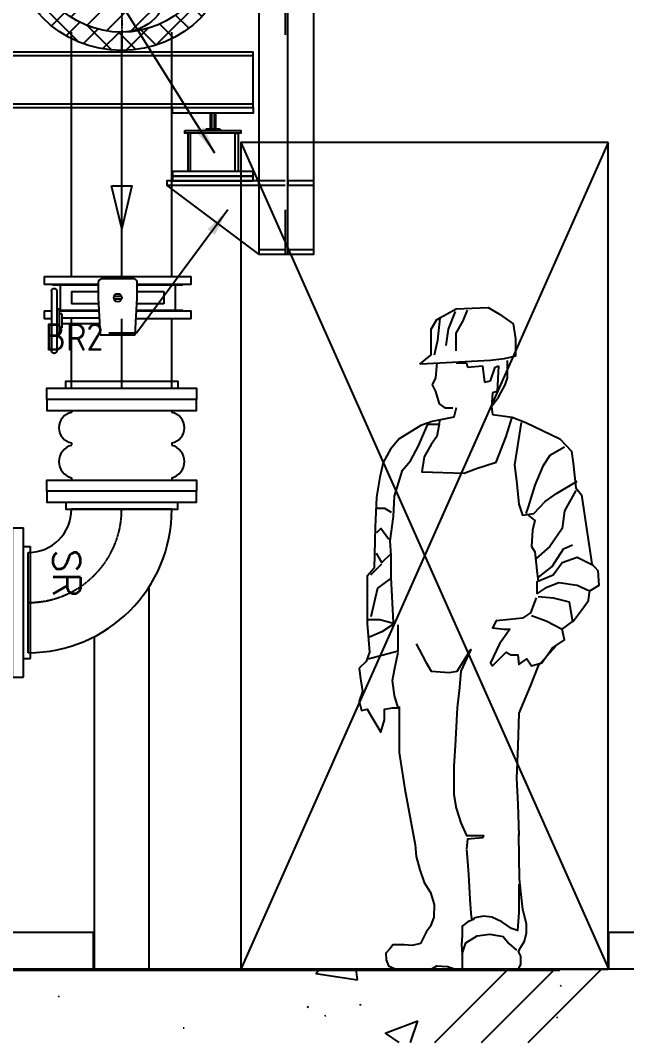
# Model space of a CAD drawing. Header units: millimetres. Extents: x -69706 to 52883, y -6882 to 68885.
# Drawn here: x 41896 to 43545, y 64494 to 67277 of the extents above; entities that cross this region are included whole.
import ezdxf

# ---------------------------------------------------------------- set-up
doc = ezdxf.new("R2010")
doc.units = ezdxf.units.MM
for name, pattern in [('XFM7P20PCW$0$CENTER', [2, 1.25, -0.25, 0.25, -0.25]), ('XFM7P20PCW$0$CENTER2', [1.125, 0.75, -0.125, 0.125, -0.125]), ('XFM7P20PCW$0$HIDDEN', [9.525, 6.35, -3.175])]:
    doc.linetypes.add(name, pattern=pattern)
doc.layers.add('XFM7P20PCW$0$A-FLOR-1', color=252, linetype='Continuous', lineweight=9)
for name, color, linetype in [('XFM7P20PCW$0$C.EQ', 252, 'Continuous'), ('XFM7P20PCW$0$M-CWTR-VAVE', 252, 'Continuous'), ('XFM7P20PCW$0$P-PCWR-20.7-P', 252, 'Continuous'), ('XFM7P20PCW$0$SH-LINE-10', 252, 'Continuous'), ('XFM7P20PCW$0$SH-LINE-130', 252, 'Continuous'), ('XFM7P20PCW$0$SH-LINE-170', 252, 'Continuous'), ('XFM7P20PCW$0$SH-LINE-252', 252, 'Continuous'), ('XFM7P20PCW$0$SH-TEXT', 252, 'Continuous')]:
    doc.layers.add(name, color=color, linetype=linetype)
doc.styles.add('XFM7P20PCW$0$aa-txt', font='isocp.shx', dxfattribs={"bigfont": 'chineset'})
doc.styles.add('XFM7P20PCW$0$Standard', font='txt.shx', dxfattribs={"bigfont": 'chineset.shx'})
doc.dimstyles.new('XFM7P20PCW$0$adim-5', dxfattribs={"dimscale": 10, "dimtxt": 0.25, "dimasz": 0.25, "dimexe": 0.1, "dimexo": 0.5, "dimgap": 0.15, "dimtad": 0, "dimdec": 4, "dimlfac": 5, "dimdsep": 46, "dimtxsty": 'XFM7P20PCW$0$aa-txt', "dimcen": 2.5, "dimclrd": 3, "dimclre": 3, "dimclrt": 256, "dimadec": 0, "dimazin": 0, "dimtfac": 1, "dimtdec": 4, "dimtmove": 0, "dimatfit": 3, "dimfxl": 1, "dimtolj": 1, "dimtzin": 0, "dimarcsym": 0})
pattern_1 = [(45, (38801.7, 63610.8), (-898.03, 898.03), []), (45, (38801.7, 63737.8), (-898.03, 898.03), []), (45, (38801.7, 63864.8), (-898.03, 898.03), []), (50, (38801.7, 63610.8), (910.92, -79.696), [95.25, -1047.75]), (355, (38801.7, 63610.8), (-176.214, 955.284), [76.2, -838.2]), (100.451, (38877.6, 63604.2), (734.71, 875.583), [80.95, -890.45]), (46.184, (38801.7, 63864.8), (1355.395, -210.21), [142.88, -1571.62]), (96.636, (38914.7, 63847.3), (1187.01, 1237.14), [121.42, -1335.68]), (351.184, (38801.7, 63864.8), (1187.03, 1237.13), [114.3, -1257.3]), (21, (38928.7, 63801.3), (758.07, -511.326), [95.25, -1047.75]), (326, (38928.7, 63801.3), (309.01, 920.94), [76.2, -838.2]), (71.451, (38991.9, 63758.7), (1067.085, 409.607), [80.95, -890.45]), (37.5, (38801.73, 63610.8), (15.443, 422.775), [3.353, -824.687, 3.353, -847.547, -841.375]), (37.5, (38801.73, 63610.8), (15.443, 422.775), [-1678.94, 3.353, -838.022]), (7.5, (38801.73, 63610.8), (334.098, 500.903), [3.353, -481.787, 3.353, -805.637, -320.675]), (7.5, (38801.73, 63610.8), (334.098, 500.903), [-1294.13, 3.353, -317.322]), (327.5, (38518.52, 63610.8), (677.955, -28.645), [3.353, -314.147, 3.353, -2301.697]), (327.5, (38518.52, 63610.8), (677.955, -28.645), [-320.853, -987.247, 3.353, -1311.097]), (317.5, (38391.5, 63610.8), (740.647, 127.133), [3.353, -409.397, 3.353, -654.507, -933.45]), (317.5, (38391.5, 63610.8), (740.647, 127.133), [-1070.61, 3.353, -930.097])]

# ---------------------------------------------------------------- blocks, each defined once
blk = doc.blocks.new('XFM7P20PCW$0$SL250')
at = {"color": 3}
for p, q in [((1.905, -20.32), (1.905, 20.32)), ((4.92125, 20.32), (1.905, 20.32)), ((4.92125, -20.32), (4.92125, 20.32)), ((1.905, 15.24), (0, 15.24)), ((0, -15.24), (0, 15.24)), ((1.905, -15.24), (0, -15.24)), ((4.92125, -20.32), (1.905, -20.32))]:
    blk.add_line(p, q, dxfattribs=at)
blk = doc.blocks.new('XFM7P20PCW$0$A$C2FAC25FF')
for p, q in [((0, 390.5), (0, 117.5)), ((390.5, 0), (117.5, 0))]:
    blk.add_line(p, q)
for radius in [390.5, 117.5]:
    blk.add_arc((0, 0), radius, 0, 90)
at = {"color": 1, "linetype": 'XFM7P20PCW$0$CENTER'}
blk.add_arc((0, 0), 254, 0, 90, dxfattribs=at)
at = {"color": 0, "style": 'XFM7P20PCW$0$Standard'}
blk.add_text('SR', height=75, dxfattribs=at).set_placement((108.1, 67.2))
blk = doc.blocks.new('XFM7P20PCW$0$J2-10')
at = {"layer": 'XFM7P20PCW$0$M-CWTR-VAVE'}
for p, q in [((5.14, 13.65), (4.54, 13.65)), ((14.69, 13.65), (14.09, 13.65)), ((23.5, 13.65), (22.9, 13.65)), ((5.14, -13.65), (4.54, -13.65)), ((14.69, -13.65), (14.09, -13.65)), ((23.5, -13.65), (22.9, -13.65))]:
    blk.add_line(p, q, dxfattribs=at)
for points in [[(1.52, 20.32), (-1.5, 20.32), (-1.5, -20.32), (1.52, -20.32), (1.52, 20.32)], [(1.52, 20.32), (4.54, 20.32), (4.54, -20.32), (1.52, -20.32), (1.52, 20.32)], [(26.52, 20.32), (23.5, 20.32), (23.5, -20.32), (26.52, -20.32), (26.52, 20.32)], [(26.52, 20.32), (29.54, 20.32), (29.54, -20.32), (26.52, -20.32), (26.52, 20.32)], [(-1.5, 15.24), (-3.4, 15.24), (-3.4, -15.24), (-1.5, -15.24)], [(29.54, 15.24), (31.44, 15.24), (31.44, -15.24), (29.54, -15.24)]]:
    blk.add_lwpolyline(points, dxfattribs=at)
for centre, radius, start, end in [((9.56, 12.53), 4.56, 14.2066, 165.7934), ((18.8, 12.92), 4.17, 10.0533, 169.9467), ((9.56, -12.53), 4.56, 194.2066, 345.7934), ((18.8, -12.92), 4.17, 190.0533, 349.9467)]:
    blk.add_arc(centre, radius, start, end, dxfattribs=at)
blk = doc.blocks.new('XFM7P20PCW$0$A$Cbbcdfd53')
h = blk.add_hatch()
h.set_pattern_fill('ANSI37', color=256, scale=15, style=0)
h.set_pattern_definition([(45, (-42497.296, -66382.497), (-33.67596, 33.67596), []), (135, (-42497.296, -66382.497), (-33.67596, -33.67596), [])])
edge = h.paths.add_edge_path()
edge.add_arc((304, 304), 304, 0, 360)
edge = h.paths.add_edge_path(flags=17)
edge.add_arc((304, 304), 254, 0, 360)
h = blk.add_hatch()
h.set_pattern_fill('ANSI31', color=256, scale=15, style=0)
h.set_pattern_definition([(45, (-42497.296, -63784.355), (-33.67596, 33.67596), [])])
edge = h.paths.add_edge_path()
edge.add_arc((304, 304), 254, 90, 270)
edge.add_arc((304, 177), 127, 270, 450)
edge.add_arc((304, 431), 127, 90, 270, ccw=False)
at = {"color": 1, "linetype": 'XFM7P20PCW$0$CENTER2'}
for p, q in [((304, 608), (304, 0)), ((0, 304), (608, 304))]:
    blk.add_line(p, q, dxfattribs=at)
blk.add_lwpolyline([(304, 50, -1), (304, 558, 1), (304, 304, -1)], format="xyb", close=True)
for radius in [304, 254]:
    blk.add_circle((304, 304), radius)
blk = doc.blocks.new('XFM7P20PCW$0$Man-180')
at = {"color": 0, "linetype": 'ByBlock'}
for p, q in [((-150.3, 1649.7), (-153.8, 1608.9)), ((-97.7, 1649.7), (-70, 1649.7)), ((-70, 1649.7), (-66.5, 1638.5)), ((-66.5, 1638.5), (-26.3, 1642)), ((-26.3, 1642), (-20.3, 1597.7)), ((7.9, 1638.5), (17.4, 1642)), ((17.4, 1642), (13.9, 1571.7)), ((42.2, 1608.9), (42.2, 1656.8)), ((-4.5, 1601.2), (7.9, 1638.5)), ((-153.8, 1608.9), (-162.7, 1590.6)), ((-162.7, 1590.6), (-153.8, 1571.7)), ((-20.3, 1597.7), (-4.5, 1601.2)), ((17.4, 1556.9), (35.7, 1590.6)), ((35.7, 1590.6), (42.2, 1608.9)), ((-153.8, 1571.7), (-144.4, 1538.6)), ((1.5, 1568.2), (-1.5, 1531.6)), ((13.9, 1571.7), (1.5, 1568.2)), ((-144.4, 1538.6), (-128.5, 1527.4)), ((-1.5, 1531.6), (17.4, 1556.9)), ((-1.5, 1531.6), (1.5, 1509.1)), ((-128.5, 1527.4), (-107.2, 1527.4)), ((-144.4, 1483.1), (-141.6, 1495.5)), ((-253, 714.7), (-253, 589.5)), ((-253, 589.5), (-237.6, 489.6)), ((-237.6, 489.6), (-209.4, 338.4)), ((-81.4, 41.3), (-81.4, -0.3))]:
    blk.add_line(p, q, dxfattribs=at)
for points in [[(-197, 1646.1), (-166.2, 1671.5), (-166.2, 1741.8), (-150.3, 1767.8), (-97.7, 1797.3), (-10.9, 1800.9), (20.3, 1782.6), (57.6, 1756.6), (63.5, 1715.8), (63.5, 1668), (32.7, 1660.9), (-4.5, 1656.8), (-72.9, 1653.2), (-194, 1646.1)], [(-100.7, 1789.7), (-119.6, 1741.8), (-125.5, 1697.5)], [(-97.7, 1682.8), (-97.7, 1730.6), (-78.9, 1764.3), (-66.5, 1793.8)], [(-156.8, 1671.5), (-147.3, 1712.3), (-140.9, 1771.4)], [(-97.7, 1527.4), (-103.7, 1502), (-162.7, 1490.8), (-194, 1479.6), (-253, 1443), (-276.8, 1415.1), (-296.8, 1378.9), (-305.6, 1339), (-315, 1284.1), (-318, 1202.6), (-321, 1091.5), (-339.8, 1069.7), (-339.8, 940.3), (-333.4, 862.9), (-342.8, 836.9), (-361.7, 818.6)], [(1.5, 1509.1), (54.6, 1502), (91.8, 1487.3), (184.6, 1443), (215.8, 1409.3), (220.6, 1377.3), (228.2, 1309.5), (243.6, 1291.2), (259, 1187.8), (271.4, 1102.7), (287.3, 1084.4), (290.2, 1043.7), (265.4, 1028.9), (231.2, 1043.7), (181.6, 1051.4), (144.4, 1036.6), (122.5, 1021.8), (122.5, 1054.9), (166.2, 1073.2), (191, 1106.3), (231.2, 1121.1), (274.9, 1099.2)], [(-268.4, 943.9), (-274.4, 1066.1), (-274.4, 1125.2), (-277.8, 1165.3), (-268.4, 1232.1), (-265.4, 1287.6), (-243.6, 1357.9), (-221.8, 1383.3), (-199.9, 1424.1), (-175.1, 1483.1), (-144.4, 1483.1), (-150.3, 1450), (-166.2, 1428.2), (-184.6, 1394.5), (-191, 1353.8), (-75.9, 1350.2), (-45.1, 1361.4), (10.9, 1379.8), (38.7, 1450), (54.6, 1502)], [(79.4, 1487.3), (60.5, 1372.7), (67, 1320.7), (72.9, 1265.2), (82.4, 1235.6), (113.1, 1239.8), (144.4, 1272.8), (175.6, 1294.7), (231.2, 1328.4)], [(197, 1420.5), (156.8, 1398.1), (137.9, 1368.5), (116.6, 1317.1), (97.7, 1258.1), (91.8, 1239.8)], [(228.2, 1302.4), (197, 1246.9), (191, 1199), (156.8, 1150.6), (119.6, 1117.5)], [(-315, 1254.5), (-293.2, 1254.5), (-274.4, 1243.3)], [(97.7, 1235.6), (116.6, 1220.9), (110.1, 1194.9), (107.2, 1150.6), (116.6, 1135.8), (122.5, 1076.8), (125.5, 1054.9)], [(-280.8, 1169.5), (-302.6, 1199), (-315, 1187.8)], [(125.5, 1066.1), (163.2, 1095.7), (194, 1143.5), (218.8, 1154.7)], [(-277.8, 1128.7), (-299.7, 1106.3), (-315, 1132.3)], [(-330.4, 1073.2), (-299.7, 1102.7)], [(-277.8, 1062), (-312.1, 1036.6)], [(-312.1, 1036.6), (-330.4, 958.6)], [(119.6, 1010.6), (104.2, 969.8), (82.4, 955.1), (48.1, 951.5), (10.9, 947.4), (1.5, 929.1), (32.7, 925.5), (48.1, 925.5), (38.7, 910.8), (20.3, 884.8), (-4.5, 833.4), (1.5, 825.7), (38.7, 862.9), (51.1, 855.3), (70, 855.3), (72.9, 829.3), (94.8, 844), (107.2, 825.7), (134.9, 833.4), (163.2, 873.6), (197, 896), (191, 925.5), (221.8, 947.4), (243.6, 976.9), (262.4, 1002.9), (265.4, 1025.4)], [(125.5, 1014.1), (166.2, 1010.6), (209.4, 999.4), (218.8, 943.9)], [(-336.9, 951.5), (-305.6, 951.5), (-265.4, 940.3), (-299.7, 917.9), (-333.4, 903.1)], [(107.2, 962.2), (147.3, 947.4), (191, 925.5)], [(-336.9, 844), (-256, 866.5), (-256, 936.8)], [(-361.7, 818.6), (-358.7, 796.2), (-352.2, 755.4), (-361.7, 729.5), (-355.2, 704.1), (-339.8, 707.6), (-327.4, 685.2), (-302.6, 645), (-293.2, 678.1), (-293.2, 707.6), (-271.4, 711.1), (-256, 711.1), (-265.4, 744.2), (-271.4, 785), (-265.4, 814.5), (-256, 862.9)], [(-206.4, 884.8), (-181.6, 836.9), (-166.2, 811), (-116.6, 807.4), (-94.8, 811), (-57.6, 870), (-85.3, 811), (-88.3, 766.7), (-94.8, 711.1), (-100.7, 607.8), (-104.2, 552.3), (-104.2, 474.9), (-97.7, 437.7), (-85.3, 397.5), (-70, 363.8), (-23.3, 363.8), (-26.3, 356.8), (-67, 353.2), (-70, 327.2)], [(172.2, 877.7), (125.5, 825.7), (103.7, 770.2), (72.9, 696.4), (70, 607.8), (66.5, 519.2), (70, 448.9), (72.9, 363.8)], [(-209.4, 338.4), (-206.9, 306.5), (-196.5, 269.9), (-184.6, 235.1), (-167.2, 208.5), (-157.3, 176), (-158.8, 141.2), (-167.2, 116.9), (-179.6, 100.4), (-188, 83.9), (-195, 69.7), (-217.3, 63.8), (-239.6, 65.6), (-270.4, 65.6), (-277.3, 55.5), (-289.2, 43.1), (-287.8, 24.8), (-282.3, 8.3), (-263.4, 0), (-164.2, 0), (-150.3, 8.3), (-121.1, 6.5), (-102.2, 0), (-71.4, 0), (71.4, 0), (77.9, 12.4), (77.9, 34.8), (71.4, 47.3), (77.9, 59.7), (88.3, 75.6), (93.8, 98), (93.8, 122.9), (83.3, 161.8), (79.9, 194.3), (74.9, 245.7), (72.9, 366.2)], [(-69.5, 325.4), (-68, 304.8), (-64.5, 257.5), (-61, 190.2), (-57.6, 151.2), (-55.6, 132.9), (-66, 128.8), (-81.4, 116.9), (-81.4, 90.4), (-83.3, 65.6), (-81.4, 41.3), (-71.4, 71.5), (-40.2, 90.4), (-6, 94.5), (30.3, 88), (45.6, 69.7), (66, 51.4)], [(72.9, 230.9), (72.9, 153.6), (69.5, 104.5), (52.6, 110.5), (26.8, 128.8), (-1, 141.2), (-23.3, 143.5), (-47.1, 139.4), (-52.6, 132.9)]]:
    blk.add_lwpolyline(points, dxfattribs=at)
blk = doc.blocks.new('XFM7P20PCW$0$BV-250A-VP')
for p, q in [((166, 202.6), (166.1, 202.9)), ((166, 202.4), (166, 202.6)), ((166, 202.1), (166, 202.4)), ((166, 39.1), (166, 202.1)), ((166.1, 203.5), (166.2, 203.8)), ((166.1, 203.2), (166.1, 203.5)), ((166.1, 202.9), (166.1, 203.2)), ((166.2, 203.8), (166.3, 204)), ((166.3, 204), (166.4, 204.3)), ((166.4, 204.6), (166.6, 204.8)), ((166.4, 204.3), (166.4, 204.6)), ((166.6, 204.8), (166.7, 205.1)), ((166.7, 205.1), (166.8, 205.3)), ((166.8, 205.3), (166.9, 205.6)), ((166.9, 205.6), (167.1, 205.8)), ((167.1, 205.8), (167.2, 206)), ((167.2, 206), (167.4, 206.3)), ((167.4, 206.3), (167.6, 206.5)), ((167.6, 206.5), (167.7, 206.7)), ((167.7, 206.7), (167.9, 206.9)), ((167.9, 206.9), (168.1, 207.1)), ((168.1, 207.1), (168.3, 207.3)), ((168.3, 207.3), (168.5, 207.5)), ((168.5, 207.5), (168.8, 207.7)), ((168.8, 207.7), (169, 207.8)), ((169, 207.8), (169.2, 208)), ((169.2, 208), (169.5, 208.1)), ((169.5, 208.1), (169.7, 208.3)), ((169.7, 208.3), (170, 208.4)), ((170, 208.4), (170.2, 208.5)), ((170.2, 208.5), (170.5, 208.6)), ((170.5, 208.6), (170.7, 208.7)), ((170.7, 208.7), (171, 208.8)), ((171, 208.8), (171.3, 208.9)), ((171.3, 208.9), (171.5, 208.9)), ((171.5, 208.9), (171.8, 209)), ((171.8, 209), (172.1, 209)), ((172.1, 209), (172.4, 209.1)), ((172.4, 209.1), (172.6, 209.1)), ((172.6, 209.1), (172.9, 209.1)), ((172.9, 209.1), (173, 209.1)), ((173, 209.1), (173.3, 209.1)), ((173.3, 209.1), (173.6, 209.1)), ((173.6, 209.1), (173.8, 209)), ((173.8, 209), (174.1, 209)), ((174.1, 209), (174.4, 208.9)), ((174.4, 208.9), (174.7, 208.9)), ((174.7, 208.9), (174.9, 208.8)), ((174.9, 208.8), (175.2, 208.7)), ((175.2, 208.7), (175.5, 208.6)), ((175.5, 208.6), (175.7, 208.5)), ((175.7, 208.5), (176, 208.4)), ((176, 208.4), (176.2, 208.3)), ((176.2, 208.3), (176.5, 208.2)), ((176.5, 208.2), (176.7, 208)), ((176.7, 208), (177, 207.9)), ((177, 207.9), (177.2, 207.7)), ((177.2, 207.7), (177.4, 207.5)), ((177.4, 207.5), (177.6, 207.4)), ((177.6, 207.4), (177.8, 207.2)), ((177.8, 207.2), (178, 207)), ((178, 207), (178.2, 206.8)), ((178.2, 206.8), (178.4, 206.5)), ((178.4, 206.5), (178.6, 206.3)), ((178.6, 206.3), (178.7, 206.1)), ((178.7, 206.1), (178.9, 205.9)), ((178.9, 205.9), (179, 205.6)), ((179, 205.6), (179.2, 205.4)), ((179.2, 205.4), (179.3, 205.1)), ((179.3, 205.1), (179.4, 204.9)), ((179.4, 204.9), (179.5, 204.6)), ((179.5, 204.6), (179.6, 204.4)), ((179.6, 204.4), (179.7, 204.1)), ((179.7, 204.1), (179.8, 203.8)), ((179.8, 203.8), (179.8, 203.6)), ((179.8, 203.6), (179.9, 203.3)), ((179.9, 203.3), (179.9, 203)), ((179.9, 203), (180, 202.7)), ((180, 202.7), (180, 202.4)), ((180, 202.4), (180, 202.2)), ((180, 202.2), (180, 202.1)), ((180, 39.1), (180, 202.1)), ((-47.8, 158.4), (-53.1, 57.6)), ((47.8, 158.4), (-47.8, 158.4)), ((53.1, 57.6), (47.8, 158.4)), ((159, 139.8), (152, 139.8)), ((152, 101.4), (152, 139.8)), ((166, 152.6), (159, 152.6)), ((159, 88.6), (159, 152.6)), ((-200, 115.2), (-200, 93.2)), ((-200, 115.2), (-50.1, 115.2)), ((152, 127.6), (49.4, 127.6)), ((50.2, 113.6), (152, 113.6)), ((180.1, 115.2), (200, 115.2)), ((200, 93.2), (200, 115.2)), ((-51.3, 93.2), (-200, 93.2)), ((-177.5, 93.2), (-177.5, 91.6)), ((-51.4, 91.6), (-177.5, 91.6)), ((-157, 91.6), (-157, 23.6)), ((159, 93.2), (51.3, 93.2)), ((159.1, 91.6), (51.4, 91.6)), ((152, 101.4), (159, 101.4)), ((157, 23.6), (157, 91.6)), ((159, 88.6), (166, 88.6)), ((200, 93.2), (180.1, 93.2)), ((-125.6, 74.6), (-52.2, 74.6)), ((-125.6, 40.6), (-125.6, 74.6)), ((-53.1, 57.6), (-53.1, 16.2)), ((10.5, 60.9), (-10.5, 60.9)), ((52.2, 74.6), (125.6, 74.6)), ((53.1, 16.2), (53.1, 57.6)), ((125.6, 40.6), (125.6, 74.6)), ((-53.1, 40.6), (-125.6, 40.6)), ((-10.5, 54.3), (10.5, 54.3)), ((125.6, 40.6), (53.1, 40.6)), ((166, 39), (166, 39.1)), ((166, 38.7), (166, 39)), ((166, 38.5), (166, 38.7)), ((166.1, 38.2), (166, 38.5)), ((166.1, 37.9), (166.1, 38.2)), ((166.2, 37.6), (166.1, 37.9)), ((166.2, 37.4), (166.2, 37.6)), ((166.3, 37.1), (166.2, 37.4)), ((166.4, 36.8), (166.3, 37.1)), ((166.5, 36.6), (166.4, 36.8)), ((166.6, 36.3), (166.5, 36.6)), ((166.7, 36), (166.6, 36.3)), ((166.8, 35.8), (166.7, 36)), ((167, 35.5), (166.8, 35.8)), ((167.1, 35.3), (167, 35.5)), ((167.3, 35.1), (167.1, 35.3)), ((167.4, 34.8), (167.3, 35.1)), ((167.6, 34.6), (167.4, 34.8)), ((167.8, 34.4), (167.6, 34.6)), ((168, 34.2), (167.8, 34.4)), ((168.2, 34), (168, 34.2)), ((168.4, 33.8), (168.2, 34)), ((168.6, 33.6), (168.4, 33.8)), ((168.8, 33.5), (168.6, 33.6)), ((169, 33.3), (168.8, 33.5)), ((169.3, 33.2), (169, 33.3)), ((169.5, 33), (169.3, 33.2)), ((169.8, 32.9), (169.5, 33)), ((170, 32.8), (169.8, 32.9)), ((170.3, 32.6), (170, 32.8)), ((170.5, 32.5), (170.3, 32.6)), ((170.8, 32.4), (170.5, 32.5)), ((171.1, 32.4), (170.8, 32.4)), ((171.3, 32.3), (171.1, 32.4)), ((171.6, 32.2), (171.3, 32.3)), ((171.9, 32.2), (171.6, 32.2)), ((172.2, 32.1), (171.9, 32.2)), ((172.4, 32.1), (172.2, 32.1)), ((172.7, 32.1), (172.4, 32.1)), ((173, 32.1), (172.7, 32.1)), ((173.1, 32.1), (173, 32.1)), ((173.4, 32.1), (173.1, 32.1)), ((173.6, 32.1), (173.4, 32.1)), ((173.9, 32.1), (173.6, 32.1)), ((174.2, 32.2), (173.9, 32.1)), ((174.5, 32.2), (174.2, 32.2)), ((174.7, 32.3), (174.5, 32.2)), ((175, 32.4), (174.7, 32.3)), ((175.3, 32.5), (175, 32.4)), ((175.5, 32.6), (175.3, 32.5)), ((175.8, 32.7), (175.5, 32.6)), ((176, 32.8), (175.8, 32.7)), ((176.3, 32.9), (176, 32.8)), ((176.5, 33.1), (176.3, 32.9)), ((176.8, 33.2), (176.5, 33.1)), ((177, 33.4), (176.8, 33.2)), ((177.2, 33.5), (177, 33.4)), ((177.5, 33.7), (177.2, 33.5)), ((177.7, 33.9), (177.5, 33.7)), ((177.9, 34.1), (177.7, 33.9)), ((178.1, 34.3), (177.9, 34.1)), ((178.3, 34.5), (178.1, 34.3)), ((178.4, 34.7), (178.3, 34.5)), ((178.6, 34.9), (178.4, 34.7)), ((178.8, 35.1), (178.6, 34.9)), ((178.9, 35.4), (178.8, 35.1)), ((179.1, 35.6), (178.9, 35.4)), ((179.2, 35.9), (179.1, 35.6)), ((179.3, 36.1), (179.2, 35.9)), ((179.4, 36.4), (179.3, 36.1)), ((179.6, 36.6), (179.4, 36.4)), ((179.7, 37.2), (179.6, 36.9)), ((179.6, 36.9), (179.6, 36.6)), ((179.8, 37.4), (179.7, 37.2)), ((179.9, 37.7), (179.8, 37.4)), ((180, 38.5), (179.9, 38.2)), ((179.9, 38.2), (179.9, 38)), ((179.9, 38), (179.9, 37.7)), ((180, 39.1), (180, 38.8)), ((180, 38.8), (180, 38.5)), ((-200, 22), (-200, 0)), ((-200, 22), (-53.2, 22)), ((200, 0), (-200, 0)), ((-177.5, 23.6), (-177.5, 22)), ((-177.5, 23.6), (-53.2, 23.6)), ((-43.6, 6.6), (43.6, 6.6)), ((53.2, 23.6), (177.5, 23.6)), ((53.2, 22), (200, 22)), ((177.5, 22), (177.5, 23.6)), ((200, 0), (200, 22))]:
    blk.add_line(p, q)
blk.add_circle((0, 57.6), 11)
for centre, start, end in [((-43.6, 16.2), 180, 270), ((43.6, 16.2), 270, 0)]:
    blk.add_arc(centre, 9.56, start, end)
blk = doc.blocks.new('XFM7P20PCW$0$A$Cd4ff1465')
at = {"layer": 'XFM7P20PCW$0$SH-LINE-10'}
for p, q in [((308.131, 87.721), (308.131, 86.259)), ((308.235, 87.721), (308.235, 86.259)), ((308.496, 87.721), (308.496, 86.259)), ((308.601, 87.721), (308.601, 86.259)), ((309.018, 86.259), (307.713, 86.259)), ((307.713, 86.259), (307.713, 86.155)), ((309.018, 86.259), (309.018, 86.155))]:
    blk.add_line(p, q, dxfattribs=at)
at = {"layer": 'XFM7P20PCW$0$SH-LINE-130', "ltscale": 0.1}
blk.add_line((312.532, 74.91), (304.199, 81.176), dxfattribs=at)
for points in [[(312.532, 74.91), (317.532, 74.91), (317.532, 126.576), (312.532, 126.576)], [(214.699, 93.243), (214.699, 88.243), (312.032, 88.243), (312.032, 93.243)], [(304.199, 81.176), (312.532, 81.176), (312.532, 81.576), (304.199, 81.576)]]:
    blk.add_lwpolyline(points, close=True, dxfattribs=at)
at = {"layer": 'XFM7P20PCW$0$SH-LINE-130', "linetype": 'XFM7P20PCW$0$HIDDEN', "ltscale": 5}
blk.add_lwpolyline([(314.916, 74.91), (315.149, 74.91), (315.149, 126.576), (314.916, 126.576)], close=True, dxfattribs=at)
at = {"layer": 'XFM7P20PCW$0$SH-LINE-130'}
blk.add_lwpolyline([(214.699, 88.576), (312.032, 88.576), (312.032, 92.91), (214.699, 92.91)], close=True, dxfattribs=at)
at = {"layer": 'XFM7P20PCW$0$SH-LINE-130', "linetype": 'XFM7P20PCW$0$HIDDEN', "ltscale": 5}
for points in [[(314.916, 81.576), (312.532, 81.576), (312.532, 81.176), (314.916, 81.176)], [(317.532, 81.576), (315.149, 81.576), (315.149, 81.176), (317.532, 81.176)], [(314.916, 75.31), (312.532, 75.31), (312.532, 74.91), (317.532, 74.91), (317.532, 75.31), (315.149, 75.31)]]:
    blk.add_lwpolyline(points, dxfattribs=at)
at = {"layer": 'XFM7P20PCW$0$SH-LINE-170'}
for points in [[(304.699, 88.243), (312.032, 88.243), (312.032, 87.721), (304.699, 87.721)], [(305.826, 86.155), (310.906, 86.155), (310.906, 85.894), (305.826, 85.894)], [(304.699, 81.994), (312.032, 81.994), (312.032, 82.412), (304.699, 82.412)], [(304.699, 81.576), (312.032, 81.576), (312.032, 81.994), (304.699, 81.994)]]:
    blk.add_lwpolyline(points, close=True, dxfattribs=at)
for points in [[(306.348, 82.412), (306.348, 85.894), (306.087, 85.894), (306.087, 82.412)], [(310.384, 82.412), (310.384, 85.894), (310.645, 85.894), (310.645, 82.412)]]:
    blk.add_lwpolyline(points, dxfattribs=at)
at = {"layer": 'XFM7P20PCW$0$SH-LINE-252'}
blk.add_line((339.827, 9.91), (0, 9.91), dxfattribs=at)
at = {"layer": 'XFM7P20PCW$0$SH-TEXT', "insert": (298.433, 66.16), "char_height": 2.5, "attachment_point": 9, "style": 'XFM7P20PCW$0$aa-txt'}
blk.add_mtext('BR2', dxfattribs=at)
at = {"layer": 'XFM7P20PCW$0$SH-TEXT', "annotation_type": 0, "has_hookline": 1, "hookline_direction": 0, "horizontal_direction": (-1, 0, 0)}
for points in [[(308.541, 84.092), (299.363, 98.788), (296.863, 98.788)], [(309.708, 78.949), (301.433, 67.751), (298.933, 67.751)]]:
    blk.add_leader(points, dimstyle='XFM7P20PCW$0$adim-5', dxfattribs=at)

msp = doc.modelspace()

# ---------------------------------------------------------------- hatches: boundary and pattern name
h = msp.add_hatch()
h.set_pattern_fill('FP_2', color=256, style=0, pattern_type=2)
h.set_pattern_definition(pattern_1)
h.paths.add_polyline_path([(46884.745, 64494.236), (52094.912, 64494.236), (52094.912, 64694.236), (34533.844, 64694.236), (34533.844, 64494.236), (46307.376, 64494.236)])
at = {"layer": 'XFM7P20PCW$0$A-FLOR-1'}
h = msp.add_hatch(dxfattribs=at)
h.set_pattern_fill('FP_2', color=256, style=0, pattern_type=2)
h.set_pattern_definition(pattern_1)
h.paths.add_polyline_path([(41567.789, 64494.236), (44067.789, 64494.236), (44067.789, 64694.236), (41567.789, 64694.236)])

# ---------------------------------------------------------------- linework, layer by layer
at = {"color": 1}
for p, q in [((43495.655, 66944.762), (42495.772, 64694.236)), ((42495.772, 66944.762), (43495.772, 64694.762))]:
    msp.add_line(p, q, dxfattribs=at)
for p, q in [((52882.91, 64694.236), (33408.267, 64694.236)), ((52882.91, 64694.236), (33408.267, 64694.236)), ((44067.789, 64694.236), (41567.789, 64694.236))]:
    msp.add_line(p, q)
msp.add_lwpolyline([(43495.655, 66944.762), (42495.772, 66944.762), (42495.772, 64694.236), (43495.655, 64694.236)], close=True, dxfattribs=at)
for points in [[(40682.233, 64694.762), (42094.683, 64694.762), (42094.683, 64794.236), (40682.233, 64794.236)], [(43495.767, 64694.762), (46450.767, 64694.762), (46450.767, 64794.236), (43495.767, 64794.236)]]:
    msp.add_lwpolyline(points, close=True)
at = {"layer": 'XFM7P20PCW$0$P-PCWR-20.7-P'}
for p, q in [((42035.036, 66579.528), (42035.036, 67244.845)), ((42308.086, 66579.528), (42308.086, 67244.845)), ((42035.036, 66275.453), (42035.036, 66464.353)), ((42308.086, 66275.453), (42308.086, 66464.353))]:
    msp.add_line(p, q, dxfattribs=at)
at = {"layer": 'XFM7P20PCW$0$P-PCWR-20.7-P', "color": 1, "linetype": 'XFM7P20PCW$0$CENTER'}
for p, q in [((42171.561, 66579.528), (42171.561, 67244.845)), ((42171.561, 66275.453), (42171.561, 66464.353))]:
    msp.add_line(p, q, dxfattribs=at)
at = {"layer": 'XFM7P20PCW$0$P-PCWR-20.7-P'}
msp.add_lwpolyline([(42143.714, 66826.648), (42199.409, 66826.648), (42171.561, 66709.984), (42171.561, 66709.984)], close=True, dxfattribs=at)
msp.add_lwpolyline([(42096.56, 65598.991), (42096.557, 64694.236), (42246.557, 64694.236), (42246.56, 65735.674)], dxfattribs=at)

# ---------------------------------------------------------------- block references
at = {"xscale": 30, "yscale": 30, "zscale": 30}
msp.add_blockref('XFM7P20PCW$0$A$Cd4ff1465', (33168.778, 64392.725), dxfattribs=at)
at = {"layer": 'XFM7P20PCW$0$C.EQ', "color": 8}
msp.add_blockref('XFM7P20PCW$0$Man-180', (43179.461, 64694.505), dxfattribs=at)
at = {"layer": 'XFM7P20PCW$0$P-PCWR-20.7-P'}
msp.add_blockref('XFM7P20PCW$0$A$Cbbcdfd53', (41867.561, 67194.845), dxfattribs=at)
for name, p, rotation in [('XFM7P20PCW$0$BV-250A-VP', (42160.857, 66579.528), 180), ('XFM7P20PCW$0$A$C2FAC25FF', (41917.561, 65946.078), 270)]:
    msp.add_blockref(name, p, dxfattribs=dict(at, rotation=rotation))
at = {"layer": 'XFM7P20PCW$0$P-PCWR-20.7-P', "xscale": 10, "yscale": 10, "zscale": 10, "rotation": 89.99999999999999}
msp.add_blockref('XFM7P20PCW$0$J2-10', (42171.561, 65980.078), dxfattribs=at)
at = {"layer": 'XFM7P20PCW$0$P-PCWR-20.7-P', "xscale": -10, "yscale": 10, "zscale": 10}
msp.add_blockref('XFM7P20PCW$0$SL250', (41923.924, 65692.078), dxfattribs=at)

doc.saveas('drawing.dxf')
